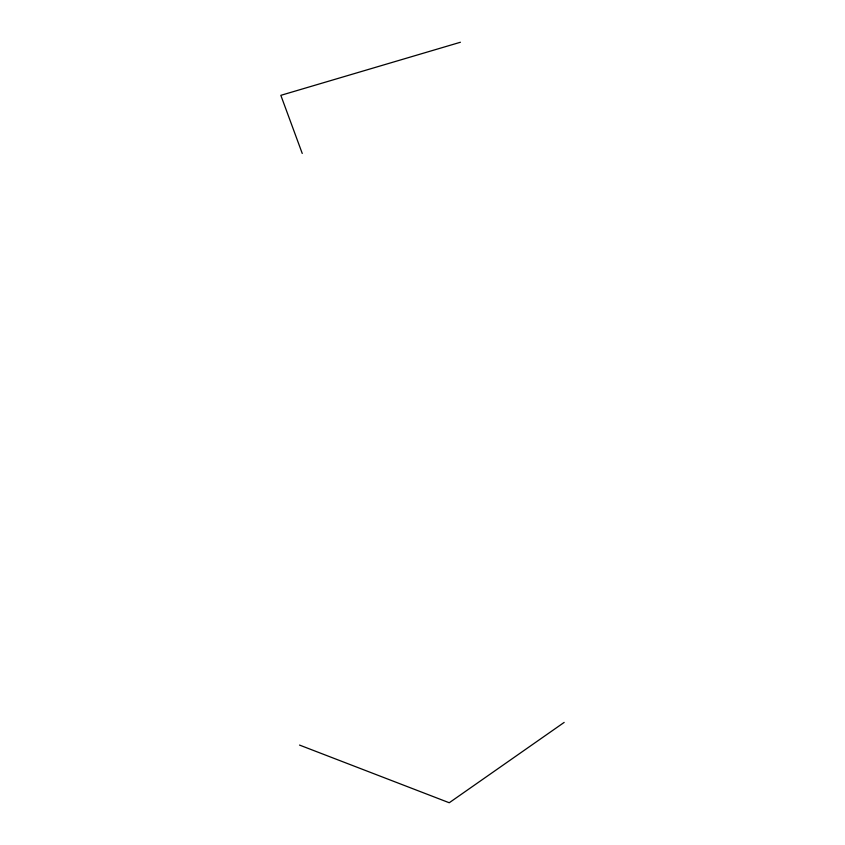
<?xml version="1.0" encoding="UTF-8"?>
<svg xmlns="http://www.w3.org/2000/svg" width="845" height="845" viewBox="0 0 845 845"><rect width="100%" height="100%" fill="white"/><g stroke="black" fill="none" stroke-linecap="round" stroke-linejoin="round"><path stroke-width="1.27" d="M564.164 722.412L449.244 802.75L299.542 745.079M460.419 42.25L280.836 95.337L302.246 153.452"/></g></svg>
